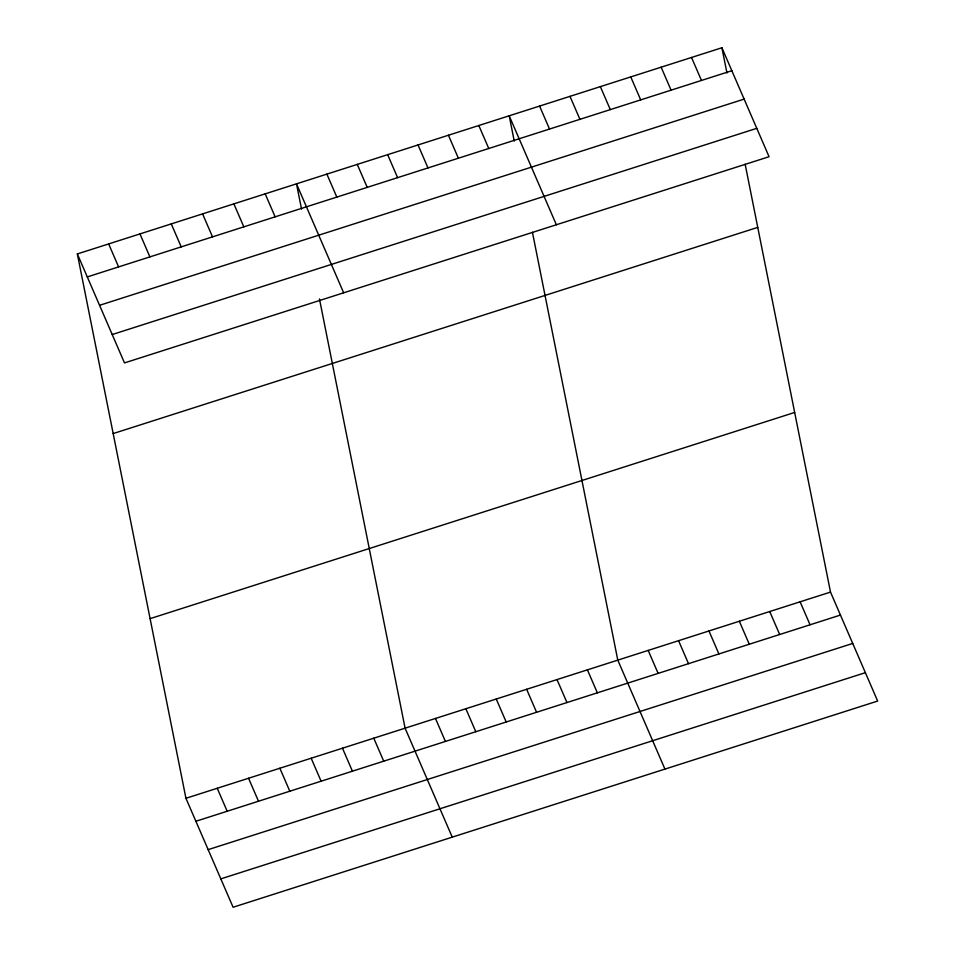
<?xml version="1.0" encoding="UTF-8"?>
<svg xmlns="http://www.w3.org/2000/svg" width="955" height="955" viewBox="0 0 955 955"><rect width="100%" height="100%" fill="white"/><g stroke="black" fill="none" stroke-linecap="round" stroke-linejoin="round"><path stroke-width="1.43" d="M77.343 253.946L721.908 47.75L769.062 156.716L124.496 362.912L77.343 253.946L185.939 798.285L233.092 907.25L877.657 701.054L830.504 592.088L745.151 164.224M87.287 276.926L731.852 70.73M99.571 305.302L744.136 99.105M112.224 334.537L756.778 128.34M113.179 433.57L757.745 227.386M150.102 618.649L794.667 412.453M185.939 798.285L830.504 592.088M195.882 821.264L840.448 615.068M208.166 849.64L852.72 643.443M220.808 878.875L865.373 672.678M691.527 57.467L701.459 80.447M661.135 67.196L671.078 90.164M630.754 76.913L640.698 99.893M600.361 86.63L610.305 109.61M800.111 601.805L810.055 624.785M569.98 96.348L579.924 119.327M769.73 611.534L779.674 634.502M539.587 106.077L549.531 129.056M739.337 621.251L749.281 644.231M556.359 224.759L509.206 115.794L514.244 141.054M708.956 630.968L718.9 653.948M478.813 125.511L488.757 148.491M678.563 640.686L688.507 663.665M448.432 135.24L458.376 158.208M648.182 650.415L658.126 673.394M418.039 144.957L427.983 167.937M664.943 769.097L617.789 660.132L532.436 232.268M387.658 154.674L397.602 177.654M587.409 669.849L597.352 692.829M357.265 164.391L367.209 187.371M557.016 679.578L566.96 702.546M326.885 174.12L336.829 197.1M526.635 689.295L536.579 712.275M343.657 292.803L296.492 183.838L301.541 209.097M496.242 699.012L506.186 721.992M265.192 193.853L275.136 216.833M465.861 708.729L475.805 731.709M233.88 203.869L243.823 226.848M435.48 718.458L445.412 741.438M202.579 213.884L212.523 236.864M452.24 837.141L405.087 728.176L319.459 298.915M171.267 223.9L181.211 246.879M373.775 738.191L383.719 761.171M139.955 233.915L149.899 256.895M342.475 748.207L352.419 771.186M108.655 243.931L118.599 266.911M311.163 758.222L321.107 781.202M279.863 768.238L289.807 791.217M248.551 778.253L258.495 801.233M217.239 788.269L227.183 811.249M721.908 47.75L726.946 73.01"/></g></svg>
